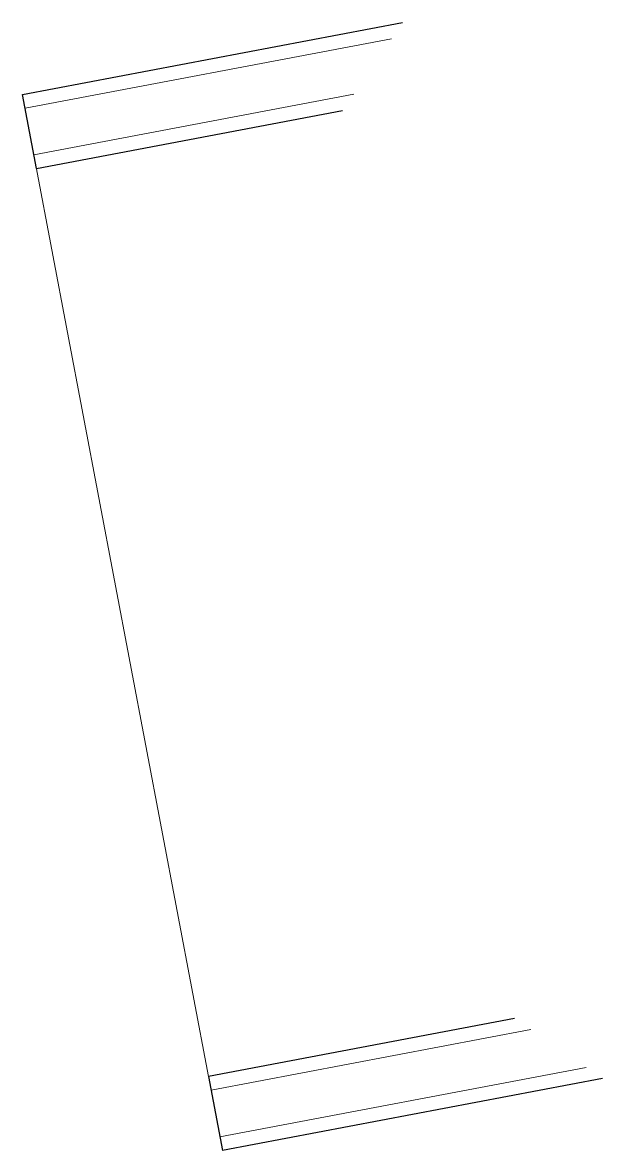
# Model space of a CAD drawing. Header units: centimetres. Extents: x 16433 to 114398, y -50094 to -12305.
# Drawn here: x 67523.7 to 67577.7, y -45729.2 to -45624.3 of the extents above; entities that cross this region are included whole.
import ezdxf

# ---------------------------------------------------------------- set-up
doc = ezdxf.new("R2010")
doc.units = ezdxf.units.CM
doc.header["$LTSCALE"] = 0.5
doc.layers.get('0').update_dxf_attribs({"linetype": 'CONTINUOUS'})
doc.layers.add('1-Façade Nord', color=7, linetype='CONTINUOUS')

# ---------------------------------------------------------------- blocks, each defined once
blk = doc.blocks.new('Groupe-45-1')
at = {"color": 7, "linetype": 'Continuous', "lineweight": 5}
for p, q in [((17013.55, -46579.65), (17048.92, -46572.95)), ((17013.79, -46580.93), (17047.88, -46574.47)), ((17013.79, -46580.93), (17047.88, -46574.47)), ((17014.61, -46585.25), (17044.38, -46579.61)), ((17014.61, -46585.25), (17044.38, -46579.61)), ((17060.87, -46666.66), (17031.09, -46672.3)), ((17060.87, -46666.66), (17031.09, -46672.3)), ((17066.01, -46670.17), (17031.91, -46676.63)), ((17066.01, -46670.17), (17031.91, -46676.63)), ((17067.53, -46671.2), (17032.16, -46677.9))]:
    blk.add_line(p, q, dxfattribs=at)
at = {"color": 7, "linetype": 'Continuous', "lineweight": 25}
for p, q in [((17013.55, -46579.65), (17048.92, -46572.95)), ((17014.85, -46586.53), (17013.55, -46579.65)), ((17014.85, -46586.53), (17043.34, -46581.13)), ((17059.35, -46665.63), (17030.85, -46671.03)), ((17030.85, -46671.03), (17032.16, -46677.9)), ((17067.53, -46671.2), (17032.16, -46677.9))]:
    blk.add_line(p, q, dxfattribs=at)
at = {"color": 7, "linetype": 'Continuous', "lineweight": 18}
blk.add_line((17030.85, -46671.03), (17014.83, -46586.42), dxfattribs=at)

msp = doc.modelspace()

# ---------------------------------------------------------------- block references
at = {"layer": '1-Façade Nord', "color": 7}
msp.add_blockref('Groupe-45-1', (50510.158, 948.669), dxfattribs=at)

doc.saveas('drawing.dxf')
